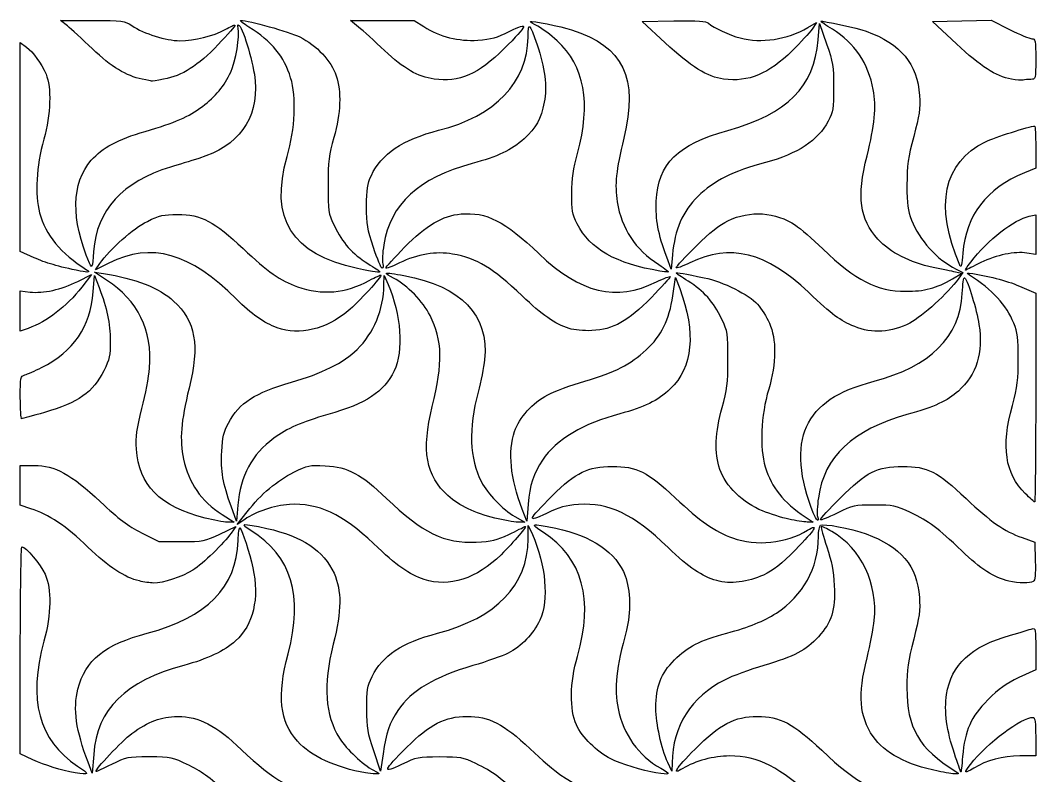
# Model space of a CAD drawing. Extents: x 0 to 132, y 1 to 263.
# Drawn here: x 0 to 132.3, y 164.9 to 263.3 of the extents above; entities that cross this region are included whole.
import ezdxf

# ---------------------------------------------------------------- set-up
doc = ezdxf.new("R2010")
doc.units = 0
doc.layers.get('0').update_dxf_attribs({"linetype": 'CONTINUOUS'})

msp = doc.modelspace()

# ---------------------------------------------------------------- linework, layer by layer
at = {"color": 7}
for points in [[(121.963736, 260.213388), (118.852921, 263.128125), (122.677327, 263.201433), (126.501734, 263.27474), (128.894427, 262.076954)], [(6.131263, 262.545126), (5.251066, 263.260417), (9.378082, 263.260417)], [(44.058988, 262.40327), (43.006515, 263.260417), (47.158653, 263.260417), (51.310789, 263.260417), (52.576749, 262.455671)], [(84.017051, 260.35), (81.031638, 263.128125), (85.135789, 263.201181)], [(102.604099, 262.323793), (103.740487, 262.978684), (103.150474, 262.127363)], [(103.944407, 260.746875), (104.128234, 262.863542), (105.046931, 260.217708)], [(1.785937, 232.365793), (0, 233.176254), (0, 246.771048), (0, 260.365842), (0.79067, 259.781274)], [(132.291667, 246.772646), (132.291667, 244.043207), (130.816075, 243.43161)], [(131.434673, 237.755163), (132.291667, 237.926562), (132.291667, 235.363737), (132.291667, 232.800909), (131.150717, 232.972007)], [(11.543278, 231.650297), (9.79035, 230.768348), (10.369084, 231.602404)], [(84.967964, 232.740181), (84.798958, 230.848958), (84.214359, 232.436458)], [(11.250003, 229.449889), (9.667718, 230.477825), (10.853128, 230.296437)], [(121.44375, 229.603644), (122.634375, 230.294341), (121.840625, 230.486889)], [(121.916402, 230.87702), (122.785931, 230.428533), (122.188465, 229.580411)], [(7.480381, 229.271068), (9.272224, 230.157838), (8.009548, 228.544041)], [(9.496935, 227.938542), (9.667549, 230.055208), (10.279485, 228.467708)], [(47.379107, 228.81146), (47.397786, 230.055208), (47.920595, 228.876151)], [(85.010289, 227.409375), (85.354983, 229.790625), (85.906166, 228.335417)], [(0, 225.42427), (0, 228.045902), (1.267415, 227.895796)], [(130.505729, 228.532439), (132.291667, 227.727912), (132.291667, 214.141039)], [(1.028252, 223.165429), (0, 222.80264), (0, 225.42427)], [(1.389062, 199.682081), (0, 200.121636), (0, 202.719152), (0, 205.316667), (1.816533, 205.316667)], [(28.354599, 200.157292), (28.178117, 198.040625), (27.455133, 200.025), (27.45514, 200.025)], [(66.172837, 200.289583), (66.005289, 198.040625), (65.392353, 199.628125)], [(26.300916, 198.919825), (27.863289, 197.908333), (26.962375, 197.922912)], [(29.23213, 198.28519), (28.262046, 197.626872), (29.543002, 199.259269)], [(64.426042, 198.672289), (65.748958, 197.913289), (64.822917, 197.929958)], [(102.25673, 198.613972), (103.310338, 197.908333), (102.521314, 197.9349)], [(26.008504, 196.380203), (28.072215, 197.365612), (27.474825, 196.512495)], [(66.164524, 195.753392), (66.183203, 197.511458), (66.711822, 196.320833)], [(15.792706, 196.544729), (18.060619, 195.394792), (21.002704, 195.394792)], [(130.526211, 195.913274), (132.159375, 195.322579), (132.236033, 192.867256)], [(1.653645, 166.98704), (0, 167.772863), (0, 181.253098)], [(132.291667, 181.445204), (132.291667, 178.704748), (130.108854, 177.685941)], [(132.291667, 169.994792), (132.291667, 167.48125), (130.216421, 167.48125)], [(47.258412, 167.745833), (46.945211, 165.496875), (46.048523, 168.142708), (46.04853, 168.142708)], [(9.559234, 167.676483), (9.381759, 165.232292), (8.821115, 166.6875)], [(84.908956, 166.585244), (84.886652, 165.496878), (84.367801, 166.625865)]]:
    msp.add_lwpolyline(points, dxfattribs=at)
for points in [[(15.886985, 255.611938)], [(53.916916, 255.620852)], [(91.624018, 255.615414)], [(129.129869, 255.612367)], [(46.016317, 233.690004)], [(9.018219, 231.642708)], [(123.829831, 231.80112)], [(7.805208, 230.62156)], [(43.920833, 230.970476)], [(83.34375, 230.628203)], [(122.40768, 231.378125)], [(33.469792, 223.239949)], [(71.513181, 223.147168)], [(108.715297, 223.385851)], [(0, 214.162378)], [(130.941752, 201.639498)], [(24.082539, 198.455542)], [(61.8387, 198.45251)], [(103.315288, 199.150544)], [(100.12449, 198.314538)], [(15.509277, 190.265129)], [(52.62799, 190.456632)], [(90.733391, 190.31693)], [(128.784858, 190.258084)], [(119.591667, 165.494433)], [(122.540107, 165.374582)], [(123.790308, 166.379115)], [(7.143749, 165.287013)], [(44.979167, 165.283256)], [(82.814583, 165.283256)]]:
    msp.add_lwpolyline(points, close=True, dxfattribs=at)
for points in [[(28.707292, 263.252044), (29.741246, 263.26603), (34.996326, 261.805291), (36.402518, 261.113025)], [(66.450922, 263.120411), (66.601382, 263.264112), (70.408223, 262.492633), (71.834375, 262.029424)], [(104.309108, 263.147303), (104.435153, 263.273346), (109.103321, 262.247398), (110.224686, 261.847206)], [(9.394131, 259.553544), (8.083661, 260.805504), (6.615371, 262.151717), (6.131263, 262.545126)], [(9.378082, 263.260417), (13.361418, 263.260417), (13.540673, 263.236874), (14.527021, 262.584137)], [(14.527021, 262.584137), (16.139765, 261.516874), (18.974831, 260.626469), (20.780348, 260.620164)], [(20.780348, 260.620164), (22.72198, 260.613383), (25.124817, 261.209289), (26.695389, 262.087099)], [(27.968639, 262.632056), (28.027442, 262.573252), (27.039766, 261.4367), (25.7738, 260.106386)], [(26.695389, 262.087099), (27.336872, 262.44563), (27.909832, 262.690861), (27.968639, 262.632056)], [(27.422909, 256.543146), (28.078618, 257.954764), (28.629303, 261.242165), (28.381941, 262.268236)], [(28.381941, 262.268236), (28.281392, 262.68532), (28.323704, 262.784331), (28.523277, 262.598958)], [(28.523277, 262.598958), (29.108127, 262.055719), (30.445758, 257.412233), (30.602346, 255.381607)], [(29.794142, 262.394545), (29.050853, 262.864201), (28.561771, 263.250075), (28.707292, 263.252044)], [(35.222651, 255.802988), (34.386904, 258.554503), (32.776202, 260.510295), (29.794142, 262.394545)], [(47.463146, 259.329176), (46.169718, 260.548497), (44.637846, 261.93184), (44.058988, 262.40327)], [(52.576749, 262.455671), (54.657083, 261.133242), (57.106913, 260.517881), (59.608672, 260.689356)], [(63.785374, 261.852775), (66.331383, 263.118102), (66.214927, 262.775923), (63.000358, 259.546235)], [(66.153879, 261.069258), (66.163166, 263.141705), (66.349338, 262.987672), (67.333913, 260.0929)], [(67.408166, 262.497574), (66.831199, 262.79192), (66.400442, 263.072197), (66.450922, 263.120411)], [(69.933757, 260.612906), (69.121647, 261.355127), (67.985132, 262.203228), (67.408166, 262.497574)], [(71.834375, 262.029424), (78.608835, 259.829101), (80.551681, 255.791211), (78.628867, 247.908183)], [(85.135789, 263.201181), (88.369389, 263.25874), (89.33016, 263.195127), (89.665281, 262.901279)], [(89.665281, 262.901279), (90.356441, 262.295243), (92.373892, 261.353801), (93.794792, 260.974246)], [(93.794792, 260.974246), (96.523598, 260.245318), (99.893194, 260.761526), (102.604099, 262.323793)], [(103.150474, 262.127363), (102.825968, 261.659136), (101.659748, 260.383073), (100.558875, 259.291667)], [(105.811331, 262.104767), (104.945892, 262.638946), (104.269892, 263.108087), (104.309108, 263.147303)], [(111.128516, 254.264583), (110.507169, 257.653851), (108.696196, 260.324127), (105.811331, 262.104767)], [(128.894427, 262.076954), (130.210409, 261.418171), (131.513146, 260.879167), (131.789395, 260.879167)], [(36.402518, 261.113025), (38.5879, 260.037165), (40.522906, 257.981412), (41.164793, 256.053574)], [(54.504167, 248.951173), (61.893839, 250.824296), (66.127688, 255.228365), (66.153879, 261.069258)], [(59.608672, 260.689356), (61.374033, 260.810356), (62.088117, 261.009264), (63.785374, 261.852775)], [(92.196391, 248.945717), (99.984586, 251.115171), (103.406435, 254.552498), (103.944407, 260.746875)], [(110.224686, 261.847206), (114.69402, 260.252193), (116.918856, 257.565189), (117.155542, 253.476602)], [(131.789395, 260.879167), (132.249217, 260.879167), (132.291667, 260.655553), (132.291667, 258.233334)], [(0.79067, 259.781274), (1.713719, 259.098834), (2.695688, 257.742683), (3.348368, 256.248958)], [(15.886985, 255.611938), (13.786723, 256.023643), (11.872848, 257.185495), (9.394131, 259.553544)], [(25.7738, 260.106386), (23.157468, 257.35707), (21.089577, 256.047512), (18.670677, 255.608106)], [(53.916916, 255.620852), (51.760004, 255.940507), (49.961612, 256.97386), (47.463146, 259.329176)], [(63.000358, 259.546235), (59.771084, 256.301772), (57.102841, 255.148697), (53.916916, 255.620852)], [(67.333913, 260.0929), (68.331609, 257.159553), (68.656684, 254.573393), (68.272906, 252.622687)], [(72.597365, 245.930208), (74.392139, 252.491816), (73.512185, 257.342423), (69.933757, 260.612906)], [(91.624018, 255.615415), (89.552407, 255.880097), (87.342181, 257.255744), (84.017051, 260.35)], [(105.046931, 260.217708), (105.88883, 257.793048), (105.965625, 257.317526), (105.965625, 254.529167)], [(129.129869, 255.612367), (127.010393, 256.026749), (125.172854, 257.206543), (121.963736, 260.213388)], [(100.558875, 259.291667), (97.535278, 256.294064), (94.876027, 255.199915), (91.624018, 255.615414)], [(132.291667, 258.233334), (132.291667, 255.611364), (132.285899, 255.587501), (131.651849, 255.587501)], [(3.348368, 256.248958), (4.082803, 254.568122), (3.962799, 251.035124), (3.060779, 247.782291)], [(17.083177, 255.351906), (17.07352, 255.36785), (16.535238, 255.484864), (15.886985, 255.611938)], [(18.670677, 255.608106), (17.807207, 255.451252), (17.092832, 255.335962), (17.083177, 255.351906)], [(30.602346, 255.381607), (30.986603, 250.398687), (28.421682, 246.874985), (23.254866, 245.287596)], [(23.730635, 252.060399), (25.414007, 253.327242), (26.595268, 254.761399), (27.422909, 256.543146)], [(34.769385, 245.533333), (35.815431, 249.167057), (35.995951, 253.257066), (35.222651, 255.802988)], [(41.164793, 256.053574), (41.854244, 253.982894), (41.742275, 251.170506), (40.844642, 248.012116)], [(130.659661, 255.484833), (130.465856, 255.428367), (129.777453, 255.48576), (129.129869, 255.612367)], [(131.651849, 255.587501), (131.299947, 255.587501), (130.853463, 255.5413), (130.659661, 255.484833)], [(105.965625, 254.529167), (105.965625, 251.741898), (105.906266, 251.373989), (105.258574, 250.146753)], [(110.322659, 245.631366), (111.306388, 249.554036), (111.537731, 252.032442), (111.128516, 254.264583)], [(117.155542, 253.476602), (117.255721, 251.746053), (117.136492, 250.901387), (116.403168, 248.146038)], [(16.271874, 248.809107), (20.177259, 249.94821), (21.951862, 250.721762), (23.730635, 252.060399)], [(68.272906, 252.622687), (67.834169, 250.392625), (67.213864, 249.268556), (65.642167, 247.855467)], [(105.258574, 250.146753), (103.92101, 247.612362), (101.300378, 245.88375), (97.102083, 244.766594)], [(9.245039, 245.049283), (10.717725, 246.712313), (12.676669, 247.760479), (16.271874, 248.809107)], [(45.735229, 243.076351), (46.983237, 245.836336), (49.884798, 247.780262), (54.504167, 248.951173)], [(82.863407, 239.706282), (83.099201, 244.638089), (85.592166, 247.106066), (92.196391, 248.945717)], [(125.745018, 247.451419), (126.875916, 248.005166), (131.547727, 249.502083), (132.145045, 249.502083)], [(132.145045, 249.502083), (132.225688, 249.502083), (132.291667, 248.273837), (132.291667, 246.772646)], [(3.060779, 247.782291), (2.078738, 244.240899), (1.870106, 240.597806), (2.513266, 238.221784)], [(40.844642, 248.012116), (40.200718, 245.746423), (40.101356, 244.928569), (40.093466, 241.829166)], [(65.642167, 247.855467), (63.981521, 246.362402), (62.200785, 245.513971), (58.863233, 244.625645)], [(78.628867, 247.908183), (77.606372, 243.716225), (77.417094, 241.880038), (77.776581, 239.640191)], [(116.403168, 248.146038), (115.663943, 245.368558), (115.530196, 244.410304), (115.521489, 241.829166)], [(122.40768, 231.378125), (119.088249, 239.156806), (120.252019, 244.76176), (125.745018, 247.451419)], [(9.018219, 231.642708), (6.574702, 237.300796), (6.656337, 242.125994), (9.245039, 245.049283)], [(23.254866, 245.287596), (22.179115, 244.957094), (20.525052, 244.451155), (19.579166, 244.163281)], [(43.920833, 230.970476), (35.337737, 232.806817), (32.435348, 237.425439), (34.769385, 245.533333)], [(71.854018, 240.770833), (71.868623, 242.641244), (72.058832, 243.961356), (72.597365, 245.930208)], [(97.102083, 244.766594), (92.855349, 243.636548), (90.335732, 242.375219), (88.287106, 240.353786)], [(111.736833, 234.777629), (109.349857, 237.38936), (108.97576, 240.260542), (110.322659, 245.631366)], [(19.579166, 244.163281), (13.335761, 242.263154), (9.940049, 238.544592), (9.535231, 233.164409)], [(58.863233, 244.625645), (51.9342, 242.781412), (48.172434, 239.3194), (47.35303, 234.032631)], [(130.816075, 243.43161), (125.887745, 241.388929), (123.182912, 237.857689), (122.799419, 232.965625)], [(45.111458, 239.047816), (45.111458, 241.264323), (45.21331, 241.922122), (45.735229, 243.076351)], [(40.093466, 241.829166), (40.084655, 238.36522), (40.109473, 238.20434), (40.914693, 236.504856)], [(115.521489, 241.829166), (115.512837, 239.267076), (115.606486, 238.54655), (116.114303, 237.267628)], [(72.567395, 236.764642), (71.916047, 238.090985), (71.836563, 238.537342), (71.854018, 240.770833)], [(77.776581, 239.640191), (78.346932, 236.08652), (80.060133, 233.498218), (83.186334, 231.467147)], [(84.214359, 232.436458), (83.090057, 235.489533), (82.749438, 237.322492), (82.863407, 239.706282)], [(88.287106, 240.353786), (86.299432, 238.392496), (85.260008, 236.008217), (84.967964, 232.740181)], [(2.513266, 238.221784), (3.308902, 235.282457), (5.235397, 232.94427), (8.629615, 230.798373)], [(46.016317, 233.690004), (45.22684, 236.05335), (45.111458, 236.736551), (45.111458, 239.047816)], [(57.434639, 238.056364), (60.702788, 238.35271), (63.118235, 237.121226), (67.56649, 232.890774)], [(92.195647, 237.176807), (95.088723, 238.55976), (98.38994, 238.340016), (101.003304, 236.59053)], [(10.369084, 231.602404), (11.669305, 233.476247), (14.736272, 236.20018), (16.552735, 237.094421)], [(16.552735, 237.094421), (18.168826, 237.890021), (18.620652, 237.992708), (20.505208, 237.992708)], [(20.505208, 237.992708), (23.551734, 237.992708), (25.291187, 237.086399), (29.036357, 233.547708)], [(50.072396, 233.72713), (52.908327, 236.608916), (54.993389, 237.835001), (57.434639, 238.056364)], [(88.040104, 233.873395), (89.844293, 235.656903), (91.093523, 236.649966), (92.195647, 237.176807)], [(116.114303, 237.267628), (117.171925, 234.604044), (119.357373, 232.196928), (121.916402, 230.87702)], [(123.829831, 231.80112), (126.068331, 234.676894), (129.507866, 237.369802), (131.434673, 237.755163)], [(40.914693, 236.504856), (41.94601, 234.328197), (43.271376, 232.838733), (45.280239, 231.598793)], [(83.34375, 230.628203), (77.701166, 231.515854), (74.152704, 233.536474), (72.567395, 236.764642)], [(101.003304, 236.59053), (101.621005, 236.177016), (103.223367, 234.786681), (104.564106, 233.500896)], [(28.157699, 226.95803), (22.126286, 233.002704), (17.069688, 234.430795), (11.543278, 231.650297)], [(102.705945, 227.854558), (97.20493, 233.073017), (92.432717, 234.258797), (87.246354, 231.695898)], [(118.932013, 231.107411), (115.909852, 231.718993), (113.329125, 233.035409), (111.736833, 234.777629)], [(9.535231, 233.164409), (9.37016, 230.97054), (9.343011, 230.890638), (9.018219, 231.642708)], [(29.036357, 233.547708), (32.225406, 230.53448), (33.902433, 229.355526), (36.096609, 228.584334)], [(47.145837, 230.98125), (47.022274, 230.98125), (46.513991, 232.200188), (46.016317, 233.690004)], [(47.35303, 234.032631), (47.195888, 233.018759), (47.135531, 231.91743), (47.218907, 231.585236)], [(47.625, 231.028542), (47.625, 231.144932), (48.726328, 232.359298), (50.072396, 233.72713)], [(56.330271, 232.838043), (54.181939, 233.22761), (51.751757, 232.820924), (49.397997, 231.677903)], [(65.380873, 227.388796), (61.514538, 231.07954), (59.569411, 232.250676), (56.330271, 232.838043)], [(67.56649, 232.890774), (72.992361, 227.730574), (77.632497, 226.614794), (82.880729, 229.208269)], [(85.460417, 231.068314), (85.460417, 231.20854), (86.621276, 232.470828), (88.040104, 233.873395)], [(104.564106, 233.500896), (108.834351, 229.405675), (111.588442, 227.998372), (115.358333, 227.985196)], [(122.799419, 232.965625), (122.680571, 231.44951), (122.569425, 230.999096), (122.40768, 231.378125)], [(131.150717, 232.972007), (129.558264, 233.210809), (127.196136, 232.717057), (125.157701, 231.719295)], [(7.805208, 230.62156), (4.904999, 231.213985), (3.297779, 231.679716), (1.785937, 232.365793)], [(45.280239, 231.598793), (46.133295, 231.072256), (46.83125, 230.598845), (46.83125, 230.546767)], [(47.218907, 231.585236), (47.302282, 231.253043), (47.2694, 230.98125), (47.145837, 230.98125)], [(49.397997, 231.677903), (48.422848, 231.204363), (47.625, 230.912149), (47.625, 231.028542)], [(87.246354, 231.695898), (86.264089, 231.210501), (85.460417, 230.928087), (85.460417, 231.068314)], [(123.175752, 230.754661), (123.036949, 230.689735), (123.331282, 231.16064), (123.829831, 231.80112)], [(125.157701, 231.719295), (124.206434, 231.253673), (123.314558, 230.819587), (123.175752, 230.754661)], [(8.629615, 230.798373), (9.15675, 230.465103), (8.871076, 230.403837), (7.805208, 230.62156)], [(10.853128, 230.296437), (14.956144, 229.668604), (18.125757, 228.4252), (19.979915, 226.716098)], [(46.83125, 230.546767), (46.83125, 230.38694), (46.258715, 230.470292), (43.920833, 230.970476)], [(48.622749, 229.689231), (48.045783, 229.983575), (47.626013, 230.276696), (47.689926, 230.340609)], [(47.689926, 230.340609), (47.753839, 230.404522), (48.788804, 230.270405), (49.989851, 230.042569)], [(83.186334, 231.467147), (84.045639, 230.908863), (84.581421, 230.468297), (84.376959, 230.488114)], [(84.376959, 230.488114), (84.172496, 230.507932), (83.707552, 230.570971), (83.34375, 230.628203)], [(85.460417, 230.350785), (85.460417, 230.459833), (86.599432, 230.273191), (89.108195, 229.753046)], [(87.011428, 229.305363), (86.158372, 229.831911), (85.460417, 230.302345), (85.460417, 230.350785)], [(121.840625, 230.486889), (121.404063, 230.592789), (120.095187, 230.872025), (118.932013, 231.107411)], [(123.661868, 230.109231), (123.233672, 230.382998), (123.293865, 230.408493), (124.089583, 230.290383)], [(124.089583, 230.290383), (126.397613, 229.947798), (128.863796, 229.272097), (130.505729, 228.532439)], [(1.267415, 227.895796), (2.995834, 227.69109), (5.333338, 228.208507), (7.480381, 229.271068)], [(16.841898, 217.984753), (17.213926, 222.942401), (15.334088, 226.796658), (11.250003, 229.449889)], [(36.096609, 228.584334), (39.328619, 227.448375), (42.354074, 227.711661), (45.471596, 229.400185)], [(46.997086, 230.109858), (47.155865, 229.951079), (43.992615, 226.493615), (42.730208, 225.446114)], [(45.471596, 229.400185), (46.269029, 229.83209), (46.955498, 230.151445), (46.997086, 230.109858)], [(47.920595, 228.876151), (49.618405, 225.047178), (49.952725, 220.186366), (48.694507, 217.623977)], [(53.3834, 224.84176), (52.495334, 226.654918), (50.411653, 228.776599), (48.622749, 229.689231)], [(49.989851, 230.042569), (57.508354, 228.616335), (61.052961, 224.913447), (60.486568, 219.077133)], [(84.666667, 229.877408), (84.666667, 229.760037), (83.565339, 228.544869), (82.219271, 227.177036)], [(82.880729, 229.208269), (83.862995, 229.693666), (84.666667, 229.99478), (84.666667, 229.877408)], [(91.376974, 224.3993), (90.345657, 226.575959), (89.02029, 228.065423), (87.011428, 229.305363)], [(89.108195, 229.753046), (91.564841, 229.243705), (94.946737, 227.560047), (96.059977, 226.292137)], [(115.358333, 227.985196), (117.785385, 227.976703), (119.362082, 228.396043), (121.44375, 229.603644)], [(122.188465, 229.580411), (120.92537, 227.787417), (117.580294, 224.744023), (115.894207, 223.853817)], [(122.716824, 227.708997), (122.781817, 228.947281), (122.926131, 229.862687), (123.037523, 229.743233)], [(123.037523, 229.743233), (123.490434, 229.25754), (124.600245, 225.631957), (124.904598, 223.643785)], [(129.434606, 223.8375), (128.49279, 226.192905), (126.641537, 228.204183), (123.661868, 230.109231)], [(8.009548, 228.544041), (5.97617, 225.945224), (3.500024, 224.03752), (1.028252, 223.165429)], [(2.778124, 218.071607), (6.945288, 220.149949), (9.127442, 223.354559), (9.496935, 227.938542)], [(10.279485, 228.467708), (11.296771, 225.828627), (11.713649, 223.817093), (11.717438, 221.529233)], [(43.88186, 220.409556), (46.06272, 222.556287), (47.330894, 225.602988), (47.379107, 228.81146)], [(85.906166, 228.335417), (88.064583, 222.636842), (87.630489, 218.036455), (84.673342, 215.27039)], [(108.715297, 223.385851), (106.693316, 224.239693), (105.875317, 224.847975), (102.705945, 227.854558)], [(111.257292, 216.283196), (118.537548, 218.199232), (122.420914, 222.071165), (122.716824, 227.708997)], [(19.979915, 226.716098), (22.841579, 224.078308), (23.390158, 220.984448), (21.992391, 215.366211)], [(33.469792, 223.239949), (31.747746, 223.859053), (30.097021, 225.014443), (28.157699, 226.95803)], [(71.513181, 223.147168), (69.612018, 223.768343), (68.020023, 224.869502), (65.380873, 227.388796)], [(82.219271, 227.177036), (79.155216, 224.063438), (77.254814, 223.00638), (74.480208, 222.872348)], [(81.542885, 220.355933), (83.545598, 222.209529), (84.554748, 224.262363), (85.010289, 227.409375)], [(96.059977, 226.292137), (96.530946, 225.755732), (97.221389, 224.656579), (97.594293, 223.849573)], [(42.730208, 225.446114), (39.78924, 223.005806), (36.380126, 222.193631), (33.469792, 223.239949)], [(53.665607, 212.995973), (55.08593, 218.798682), (55.021647, 221.496964), (53.3834, 224.84176)], [(92.198201, 219.074989), (92.207011, 222.538936), (92.182193, 222.699815), (91.376974, 224.3993)], [(97.594293, 223.849573), (98.536572, 221.810379), (98.504322, 218.618723), (97.507285, 215.238542)], [(115.894207, 223.853817), (113.563606, 222.623327), (110.927899, 222.451517), (108.715297, 223.385851)], [(124.904598, 223.643785), (125.466427, 219.973684), (124.581663, 217.123245), (122.217749, 214.98759)], [(130.02959, 219.207292), (130.018716, 221.840107), (129.917108, 222.630791), (129.434606, 223.8375)], [(74.480208, 222.872348), (73.37828, 222.819116), (72.176537, 222.930429), (71.513181, 223.147168)], [(11.717438, 221.529233), (11.720613, 219.616078), (11.619722, 219.147448), (10.882169, 217.649266)], [(35.321875, 216.139675), (39.213716, 217.246417), (42.162958, 218.717553), (43.88186, 220.409556)], [(73.554167, 216.296875), (77.514749, 217.456189), (79.499375, 218.464574), (81.542885, 220.355933)], [(60.486568, 219.077133), (60.394657, 218.130067), (60.016422, 216.224104), (59.646042, 214.841656)], [(91.436362, 212.857281), (92.092243, 215.162641), (92.190276, 215.962754), (92.198201, 219.074989)], [(129.249935, 213.121875), (129.931271, 215.623188), (130.040864, 216.478588), (130.02959, 219.207292)], [(0, 214.162378), (0, 216.795604), (0.027405, 216.930896), (0.595312, 217.101264)], [(0.595312, 217.101264), (0.922734, 217.199488), (1.905, 217.636143), (2.778124, 218.071607)], [(10.882169, 217.649266), (9.503457, 214.848707), (7.564077, 213.485632), (3.14549, 212.211613)], [(15.853838, 212.726214), (16.314054, 214.509451), (16.758681, 216.875791), (16.841898, 217.984753)], [(48.694507, 217.623977), (47.336467, 214.858304), (45.101478, 213.383918), (40.084367, 211.944013)], [(27.11622, 210.820939), (28.574526, 213.497454), (30.563077, 214.786393), (35.321875, 216.139675)], [(68.708961, 214.510371), (69.554812, 214.960499), (71.735156, 215.764427), (73.554167, 216.296875)], [(102.422373, 210.34375), (103.808001, 213.265702), (106.391734, 215.002666), (111.257292, 216.283196)], [(21.992391, 215.366211), (20.920765, 211.05889), (20.731427, 208.658219), (21.265329, 206.147673)], [(59.646042, 214.841656), (58.380696, 210.118732), (58.525802, 206.208082), (60.079393, 203.162792)], [(64.391233, 209.740563), (64.998812, 211.529935), (66.755957, 213.471059), (68.708961, 214.510371)], [(84.673342, 215.27039), (83.027091, 213.730515), (81.262844, 212.860496), (78.110667, 212.034078)], [(97.507285, 215.238542), (96.482339, 211.763758), (96.301986, 207.626458), (97.06583, 205.11167)], [(122.217749, 214.98759), (120.814439, 213.719783), (119.077288, 212.926263), (115.515988, 211.926268)], [(0.168928, 211.402083), (0.076017, 211.402083), (0, 212.644217), (0, 214.162378)], [(55.715609, 201.384858), (52.844099, 203.912462), (52.256656, 207.239717), (53.665607, 212.995973)], [(130.941752, 201.639498), (128.29794, 204.28331), (127.78699, 207.751135), (129.249935, 213.121875)], [(132.291667, 214.141039), (132.291667, 206.668259), (132.232135, 200.554167), (132.159375, 200.554167)], [(3.14549, 212.211613), (1.601292, 211.766372), (0.261839, 211.402083), (0.168928, 211.402083)], [(15.135997, 207.429769), (15.037389, 209.13316), (15.159968, 210.037661), (15.853838, 212.726214)], [(40.084367, 211.944013), (36.606615, 210.945905), (34.793148, 210.151313), (33.016547, 208.847169)], [(78.110667, 212.034078), (73.392496, 210.7971), (69.832328, 208.670258), (68.036247, 206.015624)], [(91.14582, 204.787489), (90.425789, 206.946347), (90.523023, 209.646964), (91.436362, 212.857281)], [(115.515988, 211.926268), (108.436016, 209.93825), (104.722806, 206.456444), (103.979337, 201.108572)], [(26.242248, 207.142408), (26.332738, 209.024167), (26.483903, 209.660413), (27.11622, 210.820939)], [(65.392353, 199.628125), (63.852975, 203.615092), (63.504964, 207.13042), (64.391233, 209.740563)], [(103.315288, 199.150544), (101.53165, 203.41939), (101.187078, 207.738819), (102.422373, 210.34375)], [(33.016547, 208.847169), (30.191549, 206.773431), (28.669721, 203.936738), (28.354599, 200.157292)], [(24.082539, 198.455531), (18.15457, 200.00741), (15.40607, 202.764419), (15.135997, 207.429769)], [(27.45514, 200.025), (26.403683, 202.910927), (26.119073, 204.581061), (26.242248, 207.142408)], [(1.816533, 205.316667), (4.54081, 205.316667), (6.541396, 204.216569), (10.442283, 200.573471)], [(21.265329, 206.147673), (21.930981, 203.017607), (23.541061, 200.706572), (26.300916, 198.919825)], [(35.639695, 204.440118), (37.457557, 205.341037), (37.645803, 205.379087), (39.740737, 205.269076)], [(39.740737, 205.269076), (42.680033, 205.114726), (44.445568, 204.174847), (47.707293, 201.028096)], [(68.036247, 206.015624), (66.86495, 204.284432), (66.353328, 202.712272), (66.172837, 200.289583)], [(69.299392, 201.349689), (72.423099, 204.446336), (73.929446, 205.184375), (77.126042, 205.184375)], [(77.126042, 205.184375), (80.351738, 205.184375), (81.689578, 204.516778), (85.337417, 201.086821)], [(97.06583, 205.11167), (97.878659, 202.435608), (99.406948, 200.522575), (102.25673, 198.613972)], [(106.825521, 201.061923), (110.239686, 204.486349), (111.617292, 205.184375), (114.961458, 205.184375)], [(114.961458, 205.184375), (118.210153, 205.184375), (119.488114, 204.537675), (123.234386, 200.997944)], [(29.543002, 199.259269), (31.373654, 201.592177), (33.445215, 203.352548), (35.639695, 204.440118)], [(96.684907, 199.396146), (94.218252, 200.377205), (91.846974, 202.685235), (91.14582, 204.787489)], [(60.079393, 203.162792), (60.858231, 201.636146), (62.854224, 199.574094), (64.426042, 198.672289)], [(61.8387, 198.452515), (59.182101, 199.105483), (57.258643, 200.026625), (55.715609, 201.384858)], [(68.556603, 199.058117), (65.949203, 197.792041), (66.062154, 198.140497), (69.299392, 201.349689)], [(85.337417, 201.086821), (88.544667, 198.071131), (90.495591, 196.708879), (92.81065, 195.868557)], [(103.979337, 201.108572), (103.829538, 200.031048), (103.776709, 198.92972), (103.861941, 198.661176)], [(132.159375, 200.554167), (132.086615, 200.554167), (131.538684, 201.042566), (130.941752, 201.639498)], [(10.442283, 200.573471), (12.843401, 198.331029), (14.026115, 197.440473), (15.792706, 196.544729)], [(35.078294, 200.222424), (33.04427, 200.080219), (30.763612, 199.324481), (29.23213, 198.28519)], [(46.010708, 195.148875), (42.024789, 198.953768), (38.739546, 200.478395), (35.078294, 200.222424)], [(47.707293, 201.028096), (52.360806, 196.53862), (55.257848, 195.124718), (59.398958, 195.321984)], [(72.732239, 200.218186), (71.035669, 200.101901), (70.265629, 199.88797), (68.556603, 199.058117)], [(84.396524, 194.619306), (79.812229, 199.00618), (76.71807, 200.491381), (72.732239, 200.218186)], [(104.245833, 198.242129), (104.245833, 198.369925), (105.406693, 199.638833), (106.825521, 201.061923)], [(111.235027, 200.157292), (108.647164, 200.157292), (108.501955, 200.125002), (106.406381, 199.083533)], [(115.982631, 199.164382), (114.004778, 200.108754), (113.772699, 200.157292), (111.235027, 200.157292)], [(123.234386, 200.997944), (126.447127, 197.962332), (128.156504, 196.770366), (130.526211, 195.913274)], [(8.81943, 194.673289), (5.990534, 197.396891), (3.672395, 198.959544), (1.389062, 199.682081)], [(26.962375, 197.922912), (26.466871, 197.930929), (25.170944, 198.170607), (24.082539, 198.455542)], [(64.822917, 197.929958), (64.313594, 197.939139), (62.970696, 198.174277), (61.8387, 198.45251)], [(100.12449, 198.314527), (99.2402, 198.508715), (97.692387, 198.995445), (96.684907, 199.396146)], [(103.861941, 198.661176), (104.140114, 197.784736), (103.734092, 198.14821), (103.315288, 199.150544)], [(106.406381, 199.083533), (105.218079, 198.492967), (104.245833, 198.114335), (104.245833, 198.242129)], [(122.665908, 194.174155), (119.480251, 197.22047), (118.462838, 197.980147), (115.982631, 199.164382)], [(28.380918, 195.516762), (28.414903, 196.524695), (28.517302, 197.266774), (28.608472, 197.165828)], [(30.044554, 196.823915), (28.492222, 197.796473), (28.820602, 197.841209), (32.134503, 197.108635)], [(28.608472, 197.165828), (28.941998, 196.796541), (29.848577, 194.017405), (30.299231, 191.982783)], [(65.736748, 197.339223), (66.197954, 197.558517), (64.31234, 195.335475), (62.637429, 193.685287)], [(63.632292, 196.327321), (64.650937, 196.817869), (65.597942, 197.273225), (65.736748, 197.339223)], [(68.176936, 196.578831), (66.322755, 197.790356), (66.422207, 197.825479), (69.757663, 197.137126)], [(69.757663, 197.137126), (74.467342, 196.165168), (77.673811, 193.968653), (78.807926, 190.937459)], [(102.521314, 197.9349), (102.087352, 197.949505), (101.008781, 198.120349), (100.12449, 198.314538)], [(102.552788, 196.866531), (104.11237, 197.830406), (103.551794, 196.918199), (100.995911, 194.333077)], [(103.98125, 196.053657), (103.98125, 196.765511), (104.105054, 197.424453), (104.256372, 197.517972)], [(104.256372, 197.517972), (104.683192, 197.781762), (108.144471, 197.122407), (110.190592, 196.387535)], [(104.358885, 197.315831), (104.288688, 197.245637), (104.612464, 196.070313), (105.078382, 194.703999)], [(105.737202, 196.710506), (105.049323, 197.113631), (104.429081, 197.386027), (104.358885, 197.315831)], [(21.002704, 195.394792), (23.853057, 195.394792), (24.009138, 195.425518), (26.008504, 196.380203)], [(27.474825, 196.512495), (26.525477, 195.156746), (23.788864, 192.508042), (22.489583, 191.687389)], [(34.892602, 180.794446), (36.90325, 188.404177), (35.364859, 193.490675), (30.044554, 196.823915)], [(32.134503, 197.108635), (36.749852, 196.088362), (39.544165, 194.218761), (40.870299, 191.263741)], [(59.398958, 195.321984), (61.424193, 195.418456), (62.057108, 195.568763), (63.632292, 196.327321)], [(66.711822, 196.320833), (68.487851, 192.320611), (68.882829, 187.778467), (67.681552, 185.169186)], [(72.592594, 180.445836), (74.723898, 187.822557), (73.231163, 193.2764), (68.176936, 196.578831)], [(92.81065, 195.868557), (95.841735, 194.768332), (99.816679, 195.175521), (102.552788, 196.866531)], [(98.508534, 186.095854), (101.986519, 188.331054), (103.98125, 191.960537), (103.98125, 196.053657)], [(111.26293, 185.137774), (111.722773, 189.956739), (109.570684, 194.463937), (105.737202, 196.710506)], [(110.190592, 196.387535), (114.703722, 194.766623), (116.860854, 192.205285), (117.139754, 188.136218)], [(0, 181.253098), (0, 188.667229), (0.094273, 194.733333), (0.209494, 194.733333)], [(0.209494, 194.733333), (0.687575, 194.733333), (2.663687, 192.389204), (3.2206, 191.161458)], [(15.509277, 190.265129), (13.583941, 190.717122), (11.507218, 192.085545), (8.81943, 194.673289)], [(16.536458, 183.467044), (24.311533, 185.52596), (28.17663, 189.458036), (28.380918, 195.516762)], [(52.62799, 190.456632), (50.652558, 191.109965), (49.055287, 192.242572), (46.010708, 195.148875)], [(54.362451, 183.466782), (62.105664, 185.525222), (66.099997, 189.683543), (66.164524, 195.753392)], [(90.733391, 190.316929), (88.800223, 190.863241), (87.152723, 191.981802), (84.396524, 194.619306)], [(105.078382, 194.703999), (105.729775, 192.793781), (105.952298, 191.629646), (106.04146, 189.665647)], [(62.637429, 193.685287), (59.47855, 190.573038), (55.832261, 189.396886), (52.62799, 190.456632)], [(100.995911, 194.333077), (99.129834, 192.445653), (98.126582, 191.655467), (96.820035, 191.04406)], [(128.784858, 190.258084), (126.902697, 190.701676), (125.072013, 191.873299), (122.665908, 194.174155)], [(30.299231, 191.982783), (31.174375, 188.031641), (30.348441, 184.541954), (28.04578, 182.461636)], [(132.236033, 192.867256), (132.291775, 191.08185), (132.219576, 190.35286), (131.971449, 190.195433)], [(3.2206, 191.161458), (4.097604, 189.228061), (4.043026, 185.957766), (3.074884, 182.430208)], [(22.489583, 191.687389), (21.079229, 190.796582), (18.546611, 189.960107), (17.372782, 189.997411)], [(40.870299, 191.263741), (41.893559, 188.983609), (41.866386, 186.452304), (40.771281, 182.039974)], [(78.807926, 190.937459), (79.493245, 189.105781), (79.568154, 186.030981), (78.979935, 183.876934)], [(96.820035, 191.04406), (94.784979, 190.091743), (92.497301, 189.818449), (90.733391, 190.31693)], [(17.372782, 189.997411), (16.912804, 190.012042), (16.074225, 190.132502), (15.509277, 190.265129)], [(106.04146, 189.665647), (106.190325, 186.386486), (105.741457, 184.935696), (103.982615, 183.011241)], [(131.971449, 190.195433), (131.542936, 189.923568), (130.082372, 189.952283), (128.784858, 190.258084)], [(117.139754, 188.136218), (117.25601, 186.44009), (117.141342, 185.600766), (116.396738, 182.69304)], [(92.05722, 183.476823), (95.011714, 184.276638), (96.820268, 185.010854), (98.508534, 186.095854)], [(67.681552, 185.169186), (66.852797, 183.369058), (65.301558, 181.755632), (63.542585, 180.864293)], [(110.314793, 180.247925), (110.742307, 181.952649), (111.168966, 184.153082), (111.26293, 185.137774)], [(128.990183, 183.214539), (130.296677, 183.591118), (131.573984, 183.963675), (131.828646, 184.042444)], [(131.828646, 184.042444), (132.249034, 184.172474), (132.291667, 183.93333), (132.291667, 181.445204)], [(7.510504, 176.176009), (8.480824, 179.963546), (11.004494, 182.002128), (16.536458, 183.467044)], [(45.846942, 177.842476), (47.188432, 180.574188), (49.685567, 182.223492), (54.362451, 183.466782)], [(78.979935, 183.876934), (77.648586, 179.001552), (77.345969, 176.196924), (77.878141, 173.6656)], [(85.239646, 179.992134), (86.94121, 181.705652), (88.54758, 182.526723), (92.05722, 183.476823)], [(103.982615, 183.011241), (102.330157, 181.20319), (100.878481, 180.438055), (96.874965, 179.265008)], [(116.396738, 182.69304), (115.662054, 179.82442), (115.515977, 178.773323), (115.51448, 176.344792)], [(120.681284, 175.48584), (121.310339, 179.391908), (123.816843, 181.723387), (128.990183, 183.214539)], [(3.074884, 182.430208), (0.973235, 174.772566), (2.380927, 169.557531), (7.466237, 166.161694)], [(28.04578, 182.461636), (26.573668, 181.131673), (24.368781, 180.090389), (21.298958, 179.275375)], [(40.771281, 182.039974), (39.435596, 176.658326), (39.695123, 172.781479), (41.590942, 169.795695)], [(36.117713, 169.386901), (33.796346, 171.968819), (33.439248, 175.293912), (34.892602, 180.794446)], [(63.542585, 180.864293), (62.828466, 180.50242), (60.770574, 179.774398), (58.969487, 179.246464)], [(72.459125, 171.525737), (71.549776, 173.539941), (71.601796, 177.016553), (72.592594, 180.445836)], [(82.814583, 173.710899), (82.814583, 176.584644), (83.42439, 178.164122), (85.239646, 179.992134)], [(111.108831, 170.018292), (109.309942, 172.632889), (109.096072, 175.388209), (110.314793, 180.247925)], [(21.298958, 179.275375), (13.711224, 177.260893), (9.988063, 173.582396), (9.559234, 167.676483)], [(58.969487, 179.246464), (53.919234, 177.766136), (50.989611, 176.017327), (49.198194, 173.413595)], [(96.874965, 179.265008), (95.076563, 178.738067), (92.765978, 177.884341), (91.740336, 177.367838)], [(45.131649, 173.566667), (45.113287, 176.091289), (45.17857, 176.481454), (45.846942, 177.842476)], [(91.740336, 177.367838), (87.433946, 175.199172), (85.006934, 171.368397), (84.908956, 166.585244)], [(130.108854, 177.685941), (128.413955, 176.894863), (127.508328, 176.246692), (126.057287, 174.786171)], [(8.821115, 166.6875), (7.256144, 170.749537), (6.858267, 173.630079), (7.510504, 176.176009)], [(115.51448, 176.344792), (115.511278, 171.135908), (117.047478, 168.502539), (121.872248, 165.446289)], [(121.702711, 167.808976), (120.701432, 170.68002), (120.342173, 173.380154), (120.681284, 175.48584)], [(126.057287, 174.786171), (123.847204, 172.561652), (123.064873, 170.805652), (122.767646, 167.402312)], [(46.04853, 168.142708), (45.264361, 170.456532), (45.149307, 171.137151), (45.131649, 173.566667)], [(49.198194, 173.413595), (48.117395, 171.842705), (47.631067, 170.421729), (47.258412, 167.745833)], [(77.878141, 173.6656), (78.606928, 170.199053), (80.477741, 167.583435), (83.44612, 165.880899)], [(84.367801, 166.625865), (83.514332, 168.482984), (82.814583, 171.67488), (82.814583, 173.710899)], [(14.517414, 170.388195), (16.756991, 172.019095), (18.277242, 172.583094), (20.518368, 172.614492)], [(20.518368, 172.614492), (23.247762, 172.652732), (25.507023, 171.475577), (28.839583, 168.27885)], [(50.362694, 168.633889), (53.312168, 171.576378), (55.384544, 172.634878), (58.187656, 172.630611)], [(58.187656, 172.630611), (61.114953, 172.626166), (62.874914, 171.725259), (66.407046, 168.423241)], [(87.907813, 168.367334), (91.125196, 171.606718), (93.083589, 172.633661), (96.04375, 172.633661)], [(96.04375, 172.633661), (98.940202, 172.633661), (100.732095, 171.691038), (104.410505, 168.232331)], [(123.790308, 166.379115), (126.028527, 169.205098), (130.430532, 172.507159), (131.960938, 172.508124)], [(131.960938, 172.508124), (132.202327, 172.508278), (132.291667, 171.829346), (132.291667, 169.994792)], [(76.942924, 167.110135), (75.056939, 168.065834), (73.19201, 169.902399), (72.459125, 171.525737)], [(9.877586, 165.45297), (9.66721, 165.663346), (13.223181, 169.44571), (14.517414, 170.388195)], [(44.979167, 165.283256), (41.187338, 165.920661), (37.840809, 167.470402), (36.117713, 169.386901)], [(41.590942, 169.795695), (42.500309, 168.363506), (44.629721, 166.357311), (46.021625, 165.621393)], [(119.591667, 165.494436), (115.538311, 166.306881), (112.575099, 167.887147), (111.108831, 170.018292)], [(28.839583, 168.27885), (33.028662, 164.260511), (35.73748, 162.771206), (39.311628, 162.521326)], [(49.672399, 166.368328), (47.11777, 165.148477), (47.226408, 165.505029), (50.362694, 168.633889)], [(66.407046, 168.423241), (67.925289, 167.00391), (69.680675, 165.489557), (70.307904, 165.058011)], [(86.320312, 165.849662), (84.815542, 164.925277), (85.38305, 165.825294), (87.907813, 168.367334)], [(104.410505, 168.232331), (109.214232, 163.715523), (111.367321, 162.623423), (115.51289, 162.600934)], [(7.143749, 165.287013), (5.331031, 165.602028), (3.14135, 166.280071), (1.653645, 166.98704)], [(16.804219, 167.348958), (13.93989, 167.348958), (13.801926, 167.321579), (11.893848, 166.37445)], [(22.031282, 166.219209), (19.759181, 167.34508), (19.741234, 167.348958), (16.804219, 167.348958)], [(54.636458, 167.348958), (51.825192, 167.348958), (51.656078, 167.315549), (49.672399, 166.368328)], [(59.358522, 166.490933), (57.657045, 167.29678), (57.369885, 167.348958), (54.636458, 167.348958)], [(82.814583, 165.283256), (81.146547, 165.563653), (78.162674, 166.492039), (76.942924, 167.110135)], [(92.412153, 167.48125), (90.360661, 167.48125), (87.906175, 166.823861), (86.320312, 165.849662)], [(103.271455, 161.966862), (99.092663, 165.970768), (96.118119, 167.48125), (92.412153, 167.48125)], [(122.540107, 165.374582), (122.519205, 165.45284), (122.142366, 166.548319), (121.702711, 167.808976)], [(122.767646, 167.402312), (122.66341, 166.2088), (122.561017, 165.296321), (122.540107, 165.374582)], [(130.216421, 167.48125), (128.032753, 167.48125), (125.862072, 166.907448), (124.230043, 165.898798)], [(7.466237, 166.161694), (9.06496, 165.094105), (9.016116, 164.961628), (7.143749, 165.287013)], [(11.893848, 166.37445), (10.814068, 165.838471), (9.906751, 165.423805), (9.877586, 165.45297)], [(27.227974, 162.332961), (24.902154, 164.530987), (23.84929, 165.31835), (22.031282, 166.219209)], [(46.021625, 165.621393), (46.868707, 165.17353), (46.896943, 165.125839), (46.302083, 165.147728)], [(65.774504, 161.636199), (62.653037, 164.621043), (61.55939, 165.448565), (59.358522, 166.490933)], [(83.44612, 165.880899), (84.81827, 165.093891), (84.685957, 164.968679), (82.814583, 165.283256)], [(121.840625, 165.14042), (121.549583, 165.145527), (120.537552, 165.304843), (119.591667, 165.494433)], [(121.872248, 165.446289), (122.352977, 165.14177), (122.351908, 165.131433), (121.840625, 165.14042)], [(124.230043, 165.898798), (122.981125, 165.126924), (122.883237, 165.233845), (123.790308, 166.379115)], [(46.302083, 165.147728), (45.938281, 165.161116), (45.342969, 165.222103), (44.979167, 165.283256)], [(70.307904, 165.058011), (74.557909, 162.133931), (78.805897, 161.705425), (82.922541, 163.785542)]]:
    msp.add_open_spline(points, degree=3, dxfattribs=at)

doc.saveas('drawing.dxf')
